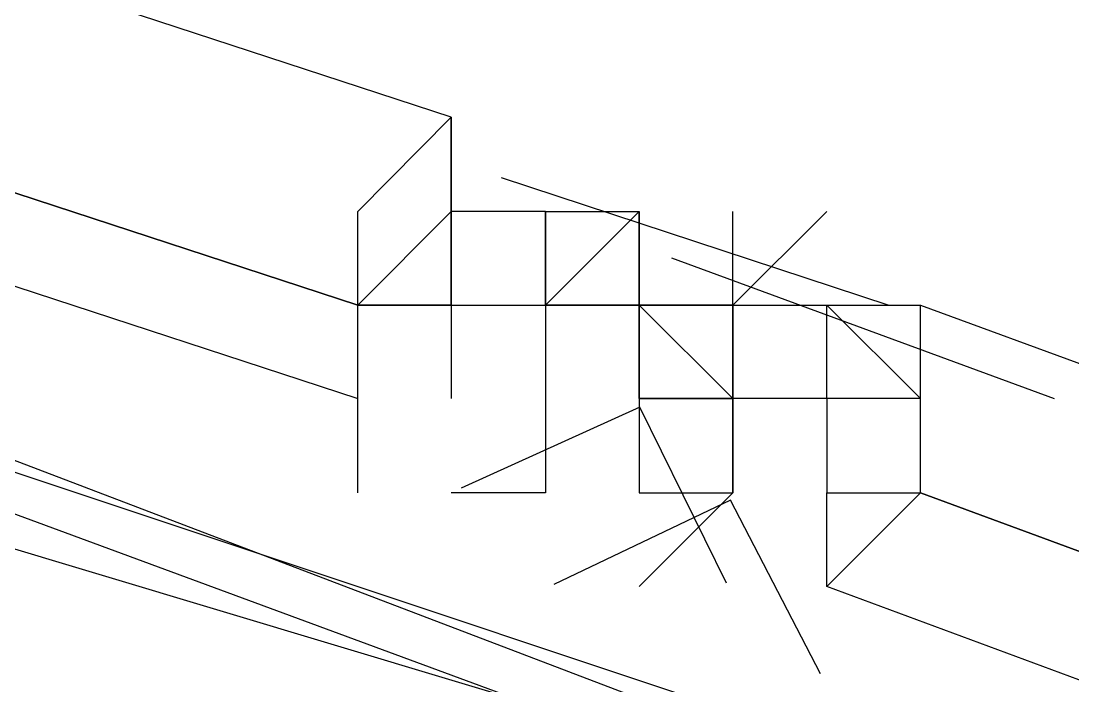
# Model space of a CAD drawing. Header units: feet. Extents: x -84 to 198, y -22 to 181.
# Drawn here: x 123.1122 to 123.2617, y 148.057 to 148.1514 of the extents above; entities that cross this region are included whole.
import ezdxf

# ---------------------------------------------------------------- set-up
doc = ezdxf.new("R2010")
doc.units = ezdxf.units.FT
doc.layers.add('A-LINEA', color=7, linetype='CONTINUOUS')

msp = doc.modelspace()

# ---------------------------------------------------------------- linework, layer by layer
at = {"layer": 'A-LINEA'}
for p, q in [((123.1733, 148.1378), (123.1733, 148.1378)), ((123.1733, 148.1378), (123.1733, 148.1378)), ((123.1733, 148.1378), (123.1733, 148.1244)), ((123.1733, 148.1378), (123.1733, 148.1244)), ((123.1733, 148.1378), (123.1733, 148.1378)), ((123.1733, 148.1378), (123.1733, 148.1378)), ((123.1733, 148.1378), (123.1733, 148.1244)), ((123.1733, 148.1378), (123.1733, 148.1244)), ((123.1804, 148.1292), (123.2355, 148.1111)), ((123.1804, 148.1292), (123.2355, 148.1111)), ((123.1733, 148.1244), (123.1733, 148.1244)), ((123.1733, 148.1244), (123.1733, 148.1111)), ((123.1733, 148.1244), (123.1733, 148.1244)), ((123.1733, 148.1244), (123.1733, 148.1244)), ((123.1733, 148.1244), (123.1733, 148.1244)), ((123.1733, 148.1244), (123.1733, 148.1244)), ((123.1733, 148.1244), (123.1733, 148.1244)), ((123.1733, 148.1244), (123.1733, 148.1244)), ((123.1733, 148.1244), (123.1733, 148.1244)), ((123.1733, 148.1111), (123.1733, 148.1244)), ((123.1733, 148.1244), (123.1733, 148.1244)), ((123.1733, 148.1244), (123.1733, 148.1244)), ((123.1733, 148.1244), (123.1733, 148.1244)), ((123.1733, 148.1244), (123.1733, 148.1244)), ((123.1733, 148.1244), (123.1733, 148.1244)), ((123.1733, 148.1244), (123.1733, 148.1244)), ((123.1733, 148.1244), (123.1733, 148.1244)), ((123.1733, 148.1244), (123.1733, 148.1244)), ((123.1733, 148.1244), (123.1733, 148.1244)), ((123.1867, 148.1244), (123.1733, 148.1244)), ((123.1867, 148.1244), (123.1733, 148.1244)), ((123.1733, 148.1244), (123.1733, 148.1244)), ((123.1733, 148.1244), (123.1733, 148.1244)), ((123.1733, 148.1244), (123.1733, 148.1244)), ((123.1733, 148.1244), (123.1733, 148.1244)), ((123.1733, 148.1244), (123.1733, 148.1244)), ((123.1733, 148.1244), (123.1733, 148.1244)), ((123.1733, 148.1244), (123.1733, 148.1244)), ((123.1733, 148.1244), (123.1733, 148.1244)), ((123.1733, 148.1244), (123.1733, 148.1244)), ((123.1733, 148.1244), (123.1733, 148.1111)), ((123.1733, 148.1244), (123.1733, 148.1244)), ((123.1733, 148.1244), (123.1733, 148.1244)), ((123.1733, 148.1244), (123.1733, 148.1244)), ((123.1733, 148.1244), (123.1733, 148.1244)), ((123.1733, 148.1244), (123.1733, 148.1244)), ((123.1733, 148.1244), (123.1733, 148.1244)), ((123.1733, 148.1244), (123.1733, 148.1244)), ((123.1733, 148.1111), (123.1733, 148.1244)), ((123.1733, 148.1244), (123.1733, 148.1244)), ((123.1733, 148.1244), (123.1733, 148.1244)), ((123.1733, 148.1244), (123.1733, 148.1244)), ((123.1733, 148.1244), (123.1733, 148.1244)), ((123.1733, 148.1244), (123.1733, 148.1244)), ((123.1733, 148.1244), (123.1733, 148.1244)), ((123.1733, 148.1244), (123.1733, 148.1244)), ((123.1733, 148.1244), (123.1733, 148.1244)), ((123.1733, 148.1244), (123.1733, 148.1244)), ((123.1867, 148.1244), (123.1733, 148.1244)), ((123.1867, 148.1244), (123.1733, 148.1244)), ((123.1733, 148.1244), (123.1733, 148.1244)), ((123.1733, 148.1244), (123.1733, 148.1244)), ((123.1733, 148.1244), (123.1733, 148.1244)), ((123.1733, 148.1244), (123.1733, 148.1244)), ((123.1733, 148.1244), (123.1733, 148.1244)), ((123.1733, 148.1244), (123.1733, 148.1244)), ((123.1733, 148.1244), (123.1733, 148.1244)), ((123.1733, 148.1244), (123.1733, 148.1244)), ((123.1867, 148.1111), (123.2, 148.1244)), ((123.1867, 148.1244), (123.1867, 148.1244)), ((123.1867, 148.1244), (123.1867, 148.1244)), ((123.1867, 148.1244), (123.2, 148.1244)), ((123.1867, 148.1244), (123.2, 148.1244)), ((123.1867, 148.1244), (123.1867, 148.1244)), ((123.1867, 148.1244), (123.1867, 148.1244)), ((123.1867, 148.1244), (123.1867, 148.1244)), ((123.1867, 148.1244), (123.1867, 148.1244)), ((123.1867, 148.1244), (123.1867, 148.1244)), ((123.1867, 148.1244), (123.1867, 148.1244)), ((123.1867, 148.1244), (123.1867, 148.1244)), ((123.1867, 148.1244), (123.1867, 148.1244)), ((123.1867, 148.1244), (123.1867, 148.1244)), ((123.1867, 148.1244), (123.1867, 148.1244)), ((123.1867, 148.1244), (123.1867, 148.1244)), ((123.1867, 148.1244), (123.1867, 148.1244)), ((123.1867, 148.1244), (123.1867, 148.1244)), ((123.1867, 148.1244), (123.1867, 148.1244)), ((123.1867, 148.1244), (123.1867, 148.1244)), ((123.1867, 148.1244), (123.1867, 148.1244)), ((123.1867, 148.1244), (123.1867, 148.1244)), ((123.1867, 148.1244), (123.1867, 148.1244)), ((123.1867, 148.1244), (123.1867, 148.1244)), ((123.1867, 148.1244), (123.1867, 148.1244)), ((123.1867, 148.1244), (123.1867, 148.1244)), ((123.1867, 148.1244), (123.1867, 148.1244)), ((123.1867, 148.1111), (123.2, 148.1244)), ((123.1867, 148.1244), (123.1867, 148.1244)), ((123.1867, 148.1244), (123.1867, 148.1244)), ((123.1867, 148.1244), (123.2, 148.1244)), ((123.1867, 148.1244), (123.2, 148.1244)), ((123.1867, 148.1244), (123.1867, 148.1244)), ((123.1867, 148.1244), (123.1867, 148.1244)), ((123.1867, 148.1244), (123.1867, 148.1244)), ((123.1867, 148.1244), (123.1867, 148.1244)), ((123.1867, 148.1244), (123.1867, 148.1244)), ((123.1867, 148.1244), (123.1867, 148.1244)), ((123.1867, 148.1244), (123.1867, 148.1244)), ((123.1867, 148.1244), (123.1867, 148.1244)), ((123.1867, 148.1244), (123.1867, 148.1244)), ((123.1867, 148.1244), (123.1867, 148.1244)), ((123.1867, 148.1244), (123.1867, 148.1244)), ((123.1867, 148.1244), (123.1867, 148.1244)), ((123.1867, 148.1244), (123.1867, 148.1244)), ((123.1867, 148.1244), (123.1867, 148.1244)), ((123.1867, 148.1244), (123.1867, 148.1244)), ((123.1867, 148.1244), (123.1867, 148.1244)), ((123.1867, 148.1244), (123.1867, 148.1244)), ((123.1867, 148.1244), (123.1867, 148.1244)), ((123.1867, 148.1244), (123.1867, 148.1244)), ((123.1867, 148.1244), (123.1867, 148.1244)), ((123.1867, 148.1244), (123.1867, 148.1244)), ((123.1867, 148.1244), (123.1867, 148.1244)), ((123.2, 148.1244), (123.2, 148.1244)), ((123.2, 148.1244), (123.2, 148.1244)), ((123.2, 148.1244), (123.2, 148.1244)), ((123.2, 148.1244), (123.2, 148.1244)), ((123.2, 148.1111), (123.2, 148.1244)), ((123.2, 148.1244), (123.2, 148.1244)), ((123.2, 148.1244), (123.2, 148.1244)), ((123.2, 148.1244), (123.2, 148.1244)), ((123.2, 148.1244), (123.2, 148.1244)), ((123.2, 148.1244), (123.2, 148.1244)), ((123.2, 148.1244), (123.2, 148.1244)), ((123.2, 148.1244), (123.2, 148.1244)), ((123.2, 148.1244), (123.2, 148.1244)), ((123.2, 148.1244), (123.2, 148.1244)), ((123.2, 148.1244), (123.2, 148.1244)), ((123.2, 148.1244), (123.2, 148.1244)), ((123.2, 148.1244), (123.2, 148.1244)), ((123.2, 148.1244), (123.2, 148.1244)), ((123.2, 148.1244), (123.2, 148.1244)), ((123.2, 148.1244), (123.2, 148.1111)), ((123.2, 148.1244), (123.2, 148.1244)), ((123.2, 148.1244), (123.2, 148.1244)), ((123.2, 148.1244), (123.2, 148.1244)), ((123.2, 148.1244), (123.2, 148.1244)), ((123.2, 148.1244), (123.2, 148.1244)), ((123.2, 148.1244), (123.2, 148.1244)), ((123.2, 148.1244), (123.2, 148.1244)), ((123.2, 148.1244), (123.2, 148.1244)), ((123.2, 148.1244), (123.2, 148.1244)), ((123.2, 148.1244), (123.2, 148.1244)), ((123.2, 148.1111), (123.2, 148.1244)), ((123.2, 148.1244), (123.2, 148.1244)), ((123.2, 148.1244), (123.2, 148.1244)), ((123.2, 148.1244), (123.2, 148.1244)), ((123.2, 148.1244), (123.2, 148.1244)), ((123.2, 148.1244), (123.2, 148.1244)), ((123.2, 148.1244), (123.2, 148.1244)), ((123.2, 148.1244), (123.2, 148.1244)), ((123.2, 148.1244), (123.2, 148.1244)), ((123.2, 148.1244), (123.2, 148.1244)), ((123.2, 148.1244), (123.2, 148.1244)), ((123.2, 148.1244), (123.2, 148.1244)), ((123.2, 148.1244), (123.2, 148.1244)), ((123.2, 148.1244), (123.2, 148.1244)), ((123.2, 148.1244), (123.2, 148.1244)), ((123.2, 148.1244), (123.2, 148.1111)), ((123.2, 148.1244), (123.2, 148.1244)), ((123.2, 148.1244), (123.2, 148.1244)), ((123.2, 148.1244), (123.2, 148.1244)), ((123.2, 148.1244), (123.2, 148.1244)), ((123.2, 148.1244), (123.2, 148.1244)), ((123.2, 148.1244), (123.2, 148.1244)), ((123.2133, 148.1111), (123.2133, 148.1244)), ((123.2133, 148.1244), (123.2133, 148.1244)), ((123.2133, 148.1244), (123.2133, 148.1244)), ((123.2133, 148.1244), (123.2133, 148.1244)), ((123.2267, 148.1244), (123.2133, 148.1111)), ((123.2133, 148.1111), (123.2133, 148.1244)), ((123.2133, 148.1244), (123.2133, 148.1244)), ((123.2133, 148.1244), (123.2133, 148.1244)), ((123.2133, 148.1244), (123.2133, 148.1244)), ((123.2267, 148.1244), (123.2133, 148.1111)), ((123.2046, 148.1178), (123.259, 148.0978)), ((123.2046, 148.1178), (123.259, 148.0978)), ((123.16, 148.1111), (123.16, 148.1111)), ((123.16, 148.1111), (123.1733, 148.1111)), ((123.16, 148.1111), (123.16, 148.1111)), ((123.16, 148.1111), (123.16, 148.1111)), ((123.16, 148.1111), (123.16, 148.1111)), ((123.16, 148.1111), (123.16, 148.1111)), ((123.16, 148.1111), (123.16, 148.1111)), ((123.16, 148.1111), (123.16, 148.1111)), ((123.1733, 148.1111), (123.16, 148.1111)), ((123.1733, 148.1111), (123.16, 148.1111)), ((123.16, 148.1111), (123.16, 148.1111)), ((123.16, 148.1111), (123.16, 148.1111)), ((123.16, 148.1111), (123.1733, 148.1111)), ((123.16, 148.1111), (123.16, 148.1111)), ((123.16, 148.1111), (123.16, 148.1111)), ((123.16, 148.1111), (123.16, 148.1111)), ((123.16, 148.1111), (123.16, 148.1111)), ((123.16, 148.1111), (123.16, 148.1111)), ((123.16, 148.1111), (123.16, 148.1111)), ((123.1733, 148.1111), (123.16, 148.1111)), ((123.1733, 148.1111), (123.16, 148.1111)), ((123.16, 148.1111), (123.16, 148.1111)), ((123.1733, 148.1111), (123.1733, 148.1111)), ((123.1733, 148.1111), (123.1733, 148.1111)), ((123.1733, 148.1111), (123.1733, 148.1111)), ((123.1733, 148.1111), (123.1733, 148.1111)), ((123.1733, 148.1111), (123.1733, 148.1111)), ((123.1733, 148.1111), (123.1733, 148.1111)), ((123.1733, 148.1111), (123.1733, 148.1111)), ((123.1733, 148.1111), (123.1733, 148.1111)), ((123.1733, 148.1111), (123.1733, 148.1111)), ((123.1733, 148.1111), (123.1733, 148.1111)), ((123.1733, 148.1111), (123.1733, 148.1111)), ((123.1733, 148.1111), (123.1867, 148.1111)), ((123.1733, 148.1111), (123.1733, 148.1111)), ((123.1733, 148.1111), (123.1733, 148.1111)), ((123.1733, 148.1111), (123.1867, 148.1111)), ((123.1733, 148.1111), (123.1733, 148.1111)), ((123.1733, 148.1111), (123.1733, 148.1111)), ((123.1733, 148.1111), (123.1733, 148.0978)), ((123.1733, 148.1111), (123.1733, 148.1111)), ((123.1733, 148.1111), (123.1733, 148.1111)), ((123.1733, 148.1111), (123.1733, 148.1111)), ((123.1733, 148.1111), (123.1733, 148.1111)), ((123.1733, 148.1111), (123.1733, 148.0978)), ((123.1733, 148.1111), (123.1733, 148.1111)), ((123.1733, 148.1111), (123.1733, 148.1111)), ((123.1733, 148.1111), (123.1733, 148.1111)), ((123.1733, 148.1111), (123.1733, 148.1111)), ((123.1733, 148.1111), (123.1733, 148.1111)), ((123.1733, 148.1111), (123.1733, 148.1111)), ((123.1733, 148.1111), (123.1733, 148.1111)), ((123.1733, 148.1111), (123.1733, 148.1111)), ((123.1733, 148.1111), (123.1733, 148.1111)), ((123.1733, 148.1111), (123.1733, 148.1111)), ((123.1733, 148.1111), (123.1733, 148.1111)), ((123.1733, 148.1111), (123.1733, 148.1111)), ((123.1733, 148.1111), (123.1733, 148.1111)), ((123.1733, 148.1111), (123.1733, 148.1111)), ((123.1733, 148.1111), (123.1733, 148.1111)), ((123.1733, 148.1111), (123.1867, 148.1111)), ((123.1733, 148.1111), (123.1733, 148.1111)), ((123.1733, 148.1111), (123.1733, 148.1111)), ((123.1733, 148.1111), (123.1867, 148.1111)), ((123.1733, 148.1111), (123.1733, 148.1111)), ((123.1733, 148.1111), (123.1733, 148.1111)), ((123.1733, 148.1111), (123.1733, 148.0978)), ((123.1733, 148.1111), (123.1733, 148.1111)), ((123.1733, 148.1111), (123.1733, 148.1111)), ((123.1733, 148.1111), (123.1733, 148.1111)), ((123.1733, 148.1111), (123.1733, 148.1111)), ((123.1733, 148.1111), (123.1733, 148.0978)), ((123.1733, 148.1111), (123.1733, 148.1111)), ((123.1733, 148.1111), (123.1733, 148.1111)), ((123.1733, 148.1111), (123.1733, 148.1111)), ((123.1733, 148.1111), (123.1733, 148.1111)), ((123.1867, 148.1111), (123.1867, 148.1111)), ((123.1867, 148.1111), (123.1867, 148.1111)), ((123.2, 148.1111), (123.1867, 148.1111)), ((123.2, 148.1111), (123.1867, 148.1111)), ((123.1867, 148.1111), (123.1867, 148.1111)), ((123.1867, 148.1111), (123.1867, 148.1111)), ((123.1867, 148.1111), (123.1867, 148.1111)), ((123.1867, 148.1111), (123.1867, 148.1111)), ((123.1867, 148.1111), (123.1867, 148.1111)), ((123.2, 148.1111), (123.1867, 148.1111)), ((123.1867, 148.1111), (123.1867, 148.1111)), ((123.1867, 148.1111), (123.1867, 148.1111)), ((123.1867, 148.1111), (123.1867, 148.1111)), ((123.1867, 148.1111), (123.1867, 148.1111)), ((123.2, 148.1111), (123.1867, 148.1111)), ((123.1867, 148.1111), (123.1867, 148.1111)), ((123.1867, 148.1111), (123.1867, 148.1111)), ((123.1867, 148.1111), (123.1867, 148.1111)), ((123.1867, 148.1111), (123.1867, 148.1111)), ((123.1867, 148.1111), (123.1867, 148.1111)), ((123.1867, 148.1111), (123.1867, 148.1111)), ((123.1867, 148.1111), (123.1867, 148.1111)), ((123.1867, 148.1111), (123.1867, 148.1111)), ((123.1867, 148.1111), (123.1867, 148.1111)), ((123.1867, 148.1111), (123.1867, 148.1111)), ((123.1867, 148.1111), (123.1867, 148.1111)), ((123.1867, 148.1111), (123.1867, 148.1111)), ((123.1867, 148.1111), (123.1867, 148.1111)), ((123.1867, 148.1111), (123.1867, 148.1111)), ((123.1867, 148.1111), (123.2, 148.1111)), ((123.1867, 148.1111), (123.1867, 148.1111)), ((123.1867, 148.1111), (123.1867, 148.1111)), ((123.1867, 148.1111), (123.1867, 148.0978)), ((123.1867, 148.1111), (123.1867, 148.1111)), ((123.1867, 148.1111), (123.1867, 148.1111)), ((123.1867, 148.1111), (123.1867, 148.1111)), ((123.1867, 148.1111), (123.1867, 148.1111)), ((123.1867, 148.1111), (123.1867, 148.1111)), ((123.1867, 148.1111), (123.1867, 148.1111)), ((123.1867, 148.1111), (123.1867, 148.1111)), ((123.1867, 148.1111), (123.1867, 148.1111)), ((123.1867, 148.1111), (123.1867, 148.1111)), ((123.1867, 148.1111), (123.1867, 148.1111)), ((123.1867, 148.1111), (123.1867, 148.1111)), ((123.1867, 148.1111), (123.1867, 148.1111)), ((123.1867, 148.1111), (123.1867, 148.1111)), ((123.1867, 148.1111), (123.1867, 148.1111)), ((123.1867, 148.1111), (123.1867, 148.1111)), ((123.2, 148.1111), (123.1867, 148.1111)), ((123.2, 148.1111), (123.1867, 148.1111)), ((123.1867, 148.1111), (123.1867, 148.1111)), ((123.1867, 148.1111), (123.1867, 148.1111)), ((123.1867, 148.1111), (123.1867, 148.1111)), ((123.1867, 148.1111), (123.1867, 148.1111)), ((123.1867, 148.1111), (123.1867, 148.1111)), ((123.2, 148.1111), (123.1867, 148.1111)), ((123.1867, 148.1111), (123.1867, 148.1111)), ((123.1867, 148.1111), (123.1867, 148.1111)), ((123.1867, 148.1111), (123.1867, 148.1111)), ((123.1867, 148.1111), (123.1867, 148.1111)), ((123.2, 148.1111), (123.1867, 148.1111)), ((123.1867, 148.1111), (123.1867, 148.1111)), ((123.1867, 148.1111), (123.1867, 148.1111)), ((123.1867, 148.1111), (123.1867, 148.1111)), ((123.1867, 148.1111), (123.1867, 148.1111)), ((123.1867, 148.1111), (123.1867, 148.1111)), ((123.1867, 148.1111), (123.1867, 148.1111)), ((123.1867, 148.1111), (123.1867, 148.1111)), ((123.1867, 148.1111), (123.1867, 148.1111)), ((123.1867, 148.1111), (123.1867, 148.1111)), ((123.1867, 148.1111), (123.1867, 148.1111)), ((123.1867, 148.1111), (123.1867, 148.1111)), ((123.1867, 148.1111), (123.1867, 148.1111)), ((123.1867, 148.1111), (123.1867, 148.1111)), ((123.1867, 148.1111), (123.1867, 148.1111)), ((123.1867, 148.1111), (123.2, 148.1111)), ((123.1867, 148.1111), (123.1867, 148.1111)), ((123.1867, 148.1111), (123.1867, 148.1111)), ((123.1867, 148.1111), (123.1867, 148.0978)), ((123.1867, 148.1111), (123.1867, 148.1111)), ((123.1867, 148.1111), (123.1867, 148.1111)), ((123.1867, 148.1111), (123.1867, 148.1111)), ((123.1867, 148.1111), (123.1867, 148.1111)), ((123.1867, 148.1111), (123.1867, 148.1111)), ((123.1867, 148.1111), (123.1867, 148.1111)), ((123.1867, 148.1111), (123.1867, 148.1111)), ((123.1867, 148.1111), (123.1867, 148.1111)), ((123.1867, 148.1111), (123.1867, 148.1111)), ((123.1867, 148.1111), (123.1867, 148.1111)), ((123.1867, 148.1111), (123.1867, 148.1111)), ((123.1867, 148.1111), (123.1867, 148.1111)), ((123.1867, 148.1111), (123.1867, 148.1111)), ((123.2, 148.1111), (123.2, 148.1111)), ((123.2, 148.0978), (123.2, 148.1111)), ((123.2, 148.1111), (123.2, 148.1111)), ((123.2, 148.1111), (123.2, 148.1111)), ((123.2, 148.1111), (123.2, 148.1111)), ((123.2, 148.1111), (123.2, 148.1111)), ((123.2, 148.1111), (123.2, 148.1111)), ((123.2, 148.1111), (123.2, 148.1111)), ((123.2, 148.1111), (123.2, 148.0978)), ((123.2, 148.1111), (123.2, 148.1111)), ((123.2, 148.1111), (123.2, 148.1111)), ((123.2133, 148.0978), (123.2, 148.1111)), ((123.2, 148.1111), (123.2, 148.1111)), ((123.2, 148.1111), (123.2, 148.1111)), ((123.2, 148.1111), (123.2, 148.1111)), ((123.2, 148.1111), (123.2, 148.1111)), ((123.2, 148.1111), (123.2, 148.1111)), ((123.2, 148.1111), (123.2, 148.0978)), ((123.2, 148.1111), (123.2, 148.1111)), ((123.2, 148.1111), (123.2, 148.1111)), ((123.2, 148.1111), (123.2, 148.1111)), ((123.2, 148.1111), (123.2, 148.1111)), ((123.2, 148.1111), (123.2, 148.1111)), ((123.2, 148.1111), (123.2, 148.1111)), ((123.2, 148.1111), (123.2, 148.1111)), ((123.2, 148.1111), (123.2, 148.1111)), ((123.2, 148.1111), (123.2133, 148.1111)), ((123.2, 148.1111), (123.2, 148.1111)), ((123.2, 148.1111), (123.2, 148.1111)), ((123.2, 148.1111), (123.2, 148.1111)), ((123.2, 148.1111), (123.2, 148.1111)), ((123.2, 148.1111), (123.2, 148.1111)), ((123.2, 148.1111), (123.2, 148.1111)), ((123.2, 148.1111), (123.2, 148.1111)), ((123.2, 148.1111), (123.2, 148.1111)), ((123.2, 148.1111), (123.2, 148.1111)), ((123.2, 148.1111), (123.2, 148.1111)), ((123.2, 148.1111), (123.2, 148.1111)), ((123.2, 148.1111), (123.2, 148.1111)), ((123.2, 148.1111), (123.2, 148.1111)), ((123.2, 148.1111), (123.2, 148.1111)), ((123.2, 148.1111), (123.2, 148.1111)), ((123.2, 148.1111), (123.2, 148.1111)), ((123.2, 148.1111), (123.2, 148.1111)), ((123.2, 148.1111), (123.2, 148.1111)), ((123.2, 148.1111), (123.2, 148.1111)), ((123.2, 148.1111), (123.2, 148.0978)), ((123.2, 148.1111), (123.2, 148.1111)), ((123.2133, 148.1111), (123.2, 148.1111)), ((123.2, 148.0978), (123.2, 148.1111)), ((123.2, 148.1111), (123.2, 148.1111)), ((123.2, 148.0978), (123.2, 148.1111)), ((123.2, 148.1111), (123.2, 148.1111)), ((123.2, 148.1111), (123.2, 148.1111)), ((123.2, 148.1111), (123.2, 148.1111)), ((123.2, 148.1111), (123.2, 148.1111)), ((123.2, 148.1111), (123.2, 148.1111)), ((123.2, 148.1111), (123.2, 148.1111)), ((123.2, 148.1111), (123.2, 148.0978)), ((123.2, 148.1111), (123.2, 148.1111)), ((123.2, 148.1111), (123.2, 148.1111)), ((123.2133, 148.0978), (123.2, 148.1111)), ((123.2, 148.1111), (123.2, 148.1111)), ((123.2, 148.1111), (123.2, 148.1111)), ((123.2, 148.1111), (123.2, 148.1111)), ((123.2, 148.1111), (123.2, 148.1111)), ((123.2, 148.1111), (123.2, 148.1111)), ((123.2, 148.1111), (123.2, 148.0978)), ((123.2, 148.1111), (123.2, 148.1111)), ((123.2, 148.1111), (123.2, 148.1111)), ((123.2, 148.1111), (123.2, 148.1111)), ((123.2, 148.1111), (123.2, 148.1111)), ((123.2, 148.1111), (123.2, 148.1111)), ((123.2, 148.1111), (123.2, 148.1111)), ((123.2, 148.1111), (123.2, 148.1111)), ((123.2, 148.1111), (123.2, 148.1111)), ((123.2, 148.1111), (123.2133, 148.1111)), ((123.2, 148.1111), (123.2, 148.1111)), ((123.2, 148.1111), (123.2, 148.1111)), ((123.2, 148.1111), (123.2, 148.1111)), ((123.2, 148.1111), (123.2, 148.1111)), ((123.2, 148.1111), (123.2, 148.1111)), ((123.2, 148.1111), (123.2, 148.1111)), ((123.2, 148.1111), (123.2, 148.1111)), ((123.2, 148.1111), (123.2, 148.1111)), ((123.2, 148.1111), (123.2, 148.1111)), ((123.2, 148.1111), (123.2, 148.1111)), ((123.2, 148.1111), (123.2, 148.1111)), ((123.2, 148.1111), (123.2, 148.1111)), ((123.2, 148.1111), (123.2, 148.1111)), ((123.2, 148.1111), (123.2, 148.1111)), ((123.2, 148.1111), (123.2, 148.1111)), ((123.2, 148.1111), (123.2, 148.1111)), ((123.2, 148.1111), (123.2, 148.1111)), ((123.2, 148.1111), (123.2, 148.1111)), ((123.2, 148.1111), (123.2, 148.1111)), ((123.2, 148.1111), (123.2, 148.0978)), ((123.2, 148.1111), (123.2, 148.1111)), ((123.2133, 148.1111), (123.2, 148.1111)), ((123.2, 148.0978), (123.2, 148.1111)), ((123.2133, 148.1111), (123.2133, 148.1111)), ((123.2133, 148.1111), (123.2267, 148.1111)), ((123.2133, 148.0978), (123.2133, 148.1111)), ((123.2133, 148.1111), (123.2133, 148.1111)), ((123.2133, 148.1111), (123.2133, 148.1111)), ((123.2133, 148.1111), (123.2133, 148.1111)), ((123.2133, 148.1111), (123.2133, 148.1111)), ((123.2133, 148.1111), (123.2133, 148.1111)), ((123.2133, 148.1111), (123.2133, 148.1111)), ((123.2133, 148.1111), (123.2133, 148.1111)), ((123.2133, 148.1111), (123.2133, 148.1111)), ((123.2133, 148.1111), (123.2133, 148.1111)), ((123.2133, 148.1111), (123.2133, 148.1111)), ((123.2133, 148.1111), (123.2133, 148.1111)), ((123.2133, 148.1111), (123.2133, 148.1111)), ((123.2133, 148.1111), (123.2133, 148.1111)), ((123.2133, 148.1111), (123.2133, 148.1111)), ((123.2133, 148.1111), (123.2133, 148.1111)), ((123.2133, 148.1111), (123.2133, 148.1111)), ((123.2133, 148.1111), (123.2133, 148.1111)), ((123.2133, 148.1111), (123.2133, 148.0978)), ((123.2133, 148.1111), (123.2133, 148.1111)), ((123.2133, 148.1111), (123.2133, 148.1111)), ((123.2133, 148.1111), (123.2133, 148.1111)), ((123.2133, 148.1111), (123.2133, 148.1111)), ((123.2133, 148.1111), (123.2133, 148.1111)), ((123.2133, 148.0978), (123.2133, 148.1111)), ((123.2133, 148.1111), (123.2133, 148.1111)), ((123.2133, 148.1111), (123.2133, 148.1111)), ((123.2133, 148.1111), (123.2133, 148.1111)), ((123.2133, 148.1111), (123.2133, 148.1111)), ((123.2133, 148.1111), (123.2133, 148.1111)), ((123.2133, 148.1111), (123.2133, 148.1111)), ((123.2133, 148.1111), (123.2133, 148.1111)), ((123.2133, 148.1111), (123.2133, 148.1111)), ((123.2133, 148.1111), (123.2133, 148.1111)), ((123.2133, 148.1111), (123.2133, 148.1111)), ((123.2133, 148.1111), (123.2133, 148.1111)), ((123.2133, 148.1111), (123.2133, 148.1111)), ((123.2133, 148.1111), (123.2133, 148.1111)), ((123.2133, 148.1111), (123.2133, 148.1111)), ((123.2133, 148.1111), (123.2133, 148.1111)), ((123.2133, 148.1111), (123.2133, 148.1111)), ((123.2133, 148.1111), (123.2133, 148.1111)), ((123.2133, 148.1111), (123.2133, 148.1111)), ((123.2133, 148.1111), (123.2133, 148.1111)), ((123.2133, 148.1111), (123.2133, 148.1111)), ((123.2133, 148.1111), (123.2133, 148.1111)), ((123.2133, 148.1111), (123.2133, 148.1111)), ((123.2133, 148.1111), (123.2133, 148.1111)), ((123.2133, 148.1111), (123.2133, 148.1111)), ((123.2133, 148.1111), (123.2133, 148.1111)), ((123.2133, 148.1111), (123.2133, 148.1111)), ((123.2133, 148.1111), (123.2133, 148.1111)), ((123.2133, 148.1111), (123.2133, 148.1111)), ((123.2133, 148.1111), (123.2133, 148.1111)), ((123.2133, 148.1111), (123.2133, 148.1111)), ((123.2133, 148.1111), (123.2133, 148.1111)), ((123.2133, 148.1111), (123.2133, 148.1111)), ((123.2133, 148.1111), (123.2133, 148.1111)), ((123.2133, 148.1111), (123.2133, 148.1111)), ((123.2133, 148.1111), (123.2267, 148.1111)), ((123.2133, 148.0978), (123.2133, 148.1111)), ((123.2133, 148.1111), (123.2133, 148.1111)), ((123.2133, 148.1111), (123.2133, 148.1111)), ((123.2133, 148.1111), (123.2133, 148.1111)), ((123.2133, 148.1111), (123.2133, 148.1111)), ((123.2133, 148.1111), (123.2133, 148.1111)), ((123.2133, 148.1111), (123.2133, 148.1111)), ((123.2133, 148.1111), (123.2133, 148.1111)), ((123.2133, 148.1111), (123.2133, 148.1111)), ((123.2133, 148.1111), (123.2133, 148.1111)), ((123.2133, 148.1111), (123.2133, 148.1111)), ((123.2133, 148.1111), (123.2133, 148.1111)), ((123.2133, 148.1111), (123.2133, 148.1111)), ((123.2133, 148.1111), (123.2133, 148.1111)), ((123.2133, 148.1111), (123.2133, 148.1111)), ((123.2133, 148.1111), (123.2133, 148.1111)), ((123.2133, 148.1111), (123.2133, 148.1111)), ((123.2133, 148.1111), (123.2133, 148.1111)), ((123.2133, 148.1111), (123.2133, 148.0978)), ((123.2133, 148.1111), (123.2133, 148.1111)), ((123.2133, 148.1111), (123.2133, 148.1111)), ((123.2133, 148.1111), (123.2133, 148.1111)), ((123.2133, 148.1111), (123.2133, 148.1111)), ((123.2133, 148.1111), (123.2133, 148.1111)), ((123.2133, 148.0978), (123.2133, 148.1111)), ((123.2133, 148.1111), (123.2133, 148.1111)), ((123.2133, 148.1111), (123.2133, 148.1111)), ((123.2133, 148.1111), (123.2133, 148.1111)), ((123.2133, 148.1111), (123.2133, 148.1111)), ((123.2133, 148.1111), (123.2133, 148.1111)), ((123.2133, 148.1111), (123.2133, 148.1111)), ((123.2133, 148.1111), (123.2133, 148.1111)), ((123.2133, 148.1111), (123.2133, 148.1111)), ((123.2133, 148.1111), (123.2133, 148.1111)), ((123.2133, 148.1111), (123.2133, 148.1111)), ((123.2133, 148.1111), (123.2133, 148.1111)), ((123.2133, 148.1111), (123.2133, 148.1111)), ((123.2133, 148.1111), (123.2133, 148.1111)), ((123.2133, 148.1111), (123.2133, 148.1111)), ((123.2133, 148.1111), (123.2133, 148.1111)), ((123.2133, 148.1111), (123.2133, 148.1111)), ((123.2133, 148.1111), (123.2133, 148.1111)), ((123.2133, 148.1111), (123.2133, 148.1111)), ((123.2133, 148.1111), (123.2133, 148.1111)), ((123.2133, 148.1111), (123.2133, 148.1111)), ((123.2133, 148.1111), (123.2133, 148.1111)), ((123.2133, 148.1111), (123.2133, 148.1111)), ((123.2133, 148.1111), (123.2133, 148.1111)), ((123.2133, 148.1111), (123.2133, 148.1111)), ((123.2133, 148.1111), (123.2133, 148.1111)), ((123.2133, 148.1111), (123.2133, 148.1111)), ((123.2133, 148.1111), (123.2133, 148.1111)), ((123.2133, 148.1111), (123.2133, 148.1111)), ((123.2133, 148.1111), (123.2133, 148.1111)), ((123.2133, 148.1111), (123.2133, 148.1111)), ((123.2133, 148.1111), (123.2133, 148.1111)), ((123.2133, 148.1111), (123.2133, 148.1111)), ((123.2133, 148.1111), (123.2133, 148.1111)), ((123.2267, 148.0978), (123.2267, 148.1111)), ((123.2267, 148.1111), (123.2267, 148.1111)), ((123.2267, 148.1111), (123.2267, 148.1111)), ((123.2267, 148.1111), (123.2267, 148.1111)), ((123.2267, 148.1111), (123.2267, 148.1111)), ((123.2267, 148.0978), (123.2267, 148.1111)), ((123.2267, 148.1111), (123.2267, 148.1111)), ((123.2267, 148.1111), (123.2267, 148.1111)), ((123.2267, 148.1111), (123.2267, 148.1111)), ((123.2267, 148.1111), (123.2267, 148.1111)), ((123.2267, 148.1111), (123.2267, 148.1111)), ((123.24, 148.0978), (123.2267, 148.1111)), ((123.2267, 148.1111), (123.2267, 148.1111)), ((123.2267, 148.1111), (123.2267, 148.1111)), ((123.2267, 148.1111), (123.2267, 148.1111)), ((123.2267, 148.1111), (123.2267, 148.1111)), ((123.2267, 148.1111), (123.2267, 148.1111)), ((123.2267, 148.1111), (123.2267, 148.1111)), ((123.2267, 148.1111), (123.2267, 148.1111)), ((123.2267, 148.1111), (123.2267, 148.1111)), ((123.2267, 148.1111), (123.2267, 148.1111)), ((123.2267, 148.1111), (123.2267, 148.1111)), ((123.2267, 148.1111), (123.2267, 148.1111)), ((123.2267, 148.1111), (123.2267, 148.1111)), ((123.2267, 148.1111), (123.2267, 148.1111)), ((123.2267, 148.1111), (123.2267, 148.1111)), ((123.2267, 148.1111), (123.2267, 148.1111)), ((123.2267, 148.1111), (123.24, 148.1111)), ((123.2267, 148.1111), (123.24, 148.1111)), ((123.2267, 148.1111), (123.2267, 148.1111)), ((123.2267, 148.0978), (123.2267, 148.1111)), ((123.2267, 148.1111), (123.2267, 148.1111)), ((123.2267, 148.1111), (123.2267, 148.1111)), ((123.2267, 148.1111), (123.2267, 148.1111)), ((123.2267, 148.1111), (123.2267, 148.1111)), ((123.2267, 148.0978), (123.2267, 148.1111)), ((123.2267, 148.1111), (123.2267, 148.1111)), ((123.2267, 148.1111), (123.2267, 148.1111)), ((123.2267, 148.1111), (123.2267, 148.1111)), ((123.2267, 148.1111), (123.2267, 148.1111)), ((123.2267, 148.1111), (123.2267, 148.1111)), ((123.24, 148.0978), (123.2267, 148.1111)), ((123.2267, 148.1111), (123.2267, 148.1111)), ((123.2267, 148.1111), (123.2267, 148.1111)), ((123.2267, 148.1111), (123.2267, 148.1111)), ((123.2267, 148.1111), (123.2267, 148.1111)), ((123.2267, 148.1111), (123.2267, 148.1111)), ((123.2267, 148.1111), (123.2267, 148.1111)), ((123.2267, 148.1111), (123.2267, 148.1111)), ((123.2267, 148.1111), (123.2267, 148.1111)), ((123.2267, 148.1111), (123.2267, 148.1111)), ((123.2267, 148.1111), (123.2267, 148.1111)), ((123.2267, 148.1111), (123.2267, 148.1111)), ((123.2267, 148.1111), (123.2267, 148.1111)), ((123.2267, 148.1111), (123.2267, 148.1111)), ((123.2267, 148.1111), (123.2267, 148.1111)), ((123.2267, 148.1111), (123.2267, 148.1111)), ((123.2267, 148.1111), (123.24, 148.1111)), ((123.2267, 148.1111), (123.24, 148.1111)), ((123.2267, 148.1111), (123.2267, 148.1111)), ((123.24, 148.1111), (123.24, 148.1111)), ((123.24, 148.1111), (123.24, 148.1111)), ((123.24, 148.1111), (123.24, 148.1111)), ((123.24, 148.1111), (123.24, 148.1111)), ((123.24, 148.1111), (123.24, 148.1111)), ((123.24, 148.1111), (123.24, 148.1111)), ((123.24, 148.1111), (123.24, 148.1111)), ((123.24, 148.1111), (123.24, 148.1111)), ((123.24, 148.1111), (123.24, 148.1111)), ((123.24, 148.1111), (123.24, 148.1111)), ((123.24, 148.1111), (123.24, 148.1111)), ((123.24, 148.1111), (123.24, 148.1111)), ((123.24, 148.1111), (123.24, 148.1111)), ((123.24, 148.1111), (123.24, 148.1111)), ((123.24, 148.1111), (123.24, 148.1111)), ((123.24, 148.1111), (123.24, 148.1111)), ((123.16, 148.0978), (123.16, 148.0978)), ((123.16, 148.0978), (123.16, 148.0978)), ((123.16, 148.0978), (123.16, 148.0978)), ((123.16, 148.0978), (123.16, 148.0978)), ((123.16, 148.0978), (123.16, 148.0978)), ((123.16, 148.0978), (123.16, 148.0978)), ((123.16, 148.0978), (123.16, 148.0978)), ((123.16, 148.0978), (123.16, 148.0978)), ((123.16, 148.0978), (123.16, 148.0978)), ((123.16, 148.0978), (123.16, 148.0978)), ((123.16, 148.0978), (123.16, 148.0978)), ((123.16, 148.0978), (123.16, 148.0978)), ((123.16, 148.0978), (123.16, 148.0978)), ((123.16, 148.0978), (123.16, 148.0978)), ((123.16, 148.0978), (123.16, 148.0978)), ((123.16, 148.0978), (123.16, 148.0978)), ((123.16, 148.0978), (123.16, 148.0978)), ((123.16, 148.0978), (123.16, 148.0978)), ((123.16, 148.0978), (123.16, 148.0978)), ((123.16, 148.0978), (123.16, 148.0978)), ((123.16, 148.0978), (123.16, 148.0978)), ((123.16, 148.0978), (123.16, 148.0978)), ((123.16, 148.0978), (123.16, 148.0978)), ((123.16, 148.0978), (123.16, 148.0978)), ((123.16, 148.0978), (123.16, 148.0978)), ((123.16, 148.0978), (123.16, 148.0978)), ((123.1733, 148.0978), (123.1733, 148.0978)), ((123.1733, 148.0978), (123.1733, 148.0978)), ((123.1733, 148.0978), (123.1733, 148.0978)), ((123.1733, 148.0978), (123.1733, 148.0978)), ((123.1733, 148.0978), (123.1733, 148.0978)), ((123.1733, 148.0978), (123.1733, 148.0978)), ((123.1733, 148.0978), (123.1733, 148.0978)), ((123.1733, 148.0978), (123.1733, 148.0978)), ((123.1733, 148.0978), (123.1733, 148.0978)), ((123.1733, 148.0978), (123.1733, 148.0978)), ((123.1733, 148.0978), (123.1733, 148.0978)), ((123.1733, 148.0978), (123.1733, 148.0978)), ((123.1733, 148.0978), (123.1733, 148.0978)), ((123.1733, 148.0978), (123.1733, 148.0978)), ((123.1733, 148.0978), (123.1733, 148.0978)), ((123.1733, 148.0978), (123.1733, 148.0978)), ((123.1867, 148.0978), (123.1867, 148.0978)), ((123.1867, 148.0978), (123.1867, 148.0978)), ((123.1867, 148.0978), (123.1867, 148.0978)), ((123.1867, 148.0978), (123.1867, 148.0978)), ((123.1867, 148.0978), (123.1867, 148.0978)), ((123.1867, 148.0978), (123.1867, 148.0978)), ((123.1867, 148.0978), (123.1867, 148.0978)), ((123.1867, 148.0978), (123.1867, 148.0978)), ((123.1867, 148.0978), (123.1867, 148.0978)), ((123.1867, 148.0978), (123.1867, 148.0978)), ((123.1867, 148.0978), (123.1867, 148.0978)), ((123.1867, 148.0978), (123.1867, 148.0978)), ((123.1867, 148.0978), (123.1867, 148.0978)), ((123.1867, 148.0978), (123.1867, 148.0978)), ((123.1867, 148.0978), (123.1867, 148.0978)), ((123.1867, 148.0978), (123.1867, 148.0978)), ((123.1867, 148.0978), (123.1867, 148.0978)), ((123.1867, 148.0978), (123.1867, 148.0978)), ((123.1867, 148.0978), (123.1867, 148.0978)), ((123.1867, 148.0978), (123.1867, 148.0978)), ((123.1867, 148.0978), (123.1867, 148.0978)), ((123.1867, 148.0978), (123.1867, 148.0978)), ((123.1867, 148.0978), (123.1867, 148.0978)), ((123.1867, 148.0978), (123.1867, 148.0978)), ((123.1867, 148.0978), (123.1867, 148.0978)), ((123.1867, 148.0978), (123.1867, 148.0978)), ((123.2, 148.0978), (123.2, 148.0978)), ((123.2, 148.0978), (123.2, 148.0978)), ((123.2, 148.0978), (123.2, 148.0978)), ((123.2, 148.0978), (123.2, 148.0978)), ((123.2, 148.0978), (123.2, 148.0978)), ((123.2, 148.0978), (123.2, 148.0978)), ((123.2, 148.0978), (123.2, 148.0978)), ((123.2, 148.0978), (123.2, 148.0978)), ((123.2, 148.0978), (123.2, 148.0978)), ((123.2, 148.0978), (123.2, 148.0978)), ((123.2, 148.0978), (123.2, 148.0978)), ((123.2133, 148.0978), (123.2, 148.0978)), ((123.2, 148.0978), (123.2, 148.0978)), ((123.2, 148.0978), (123.2, 148.0978)), ((123.2, 148.0978), (123.2, 148.0978)), ((123.2, 148.0978), (123.2, 148.0978)), ((123.2, 148.0978), (123.2, 148.0978)), ((123.2, 148.0978), (123.2, 148.0978)), ((123.2, 148.0978), (123.2, 148.0978)), ((123.2, 148.0978), (123.2, 148.0978)), ((123.2, 148.0978), (123.2, 148.0978)), ((123.2, 148.0978), (123.2, 148.0978)), ((123.2, 148.0978), (123.2, 148.0978)), ((123.2, 148.0978), (123.2, 148.0978)), ((123.2133, 148.0978), (123.2, 148.0978)), ((123.2, 148.0978), (123.2, 148.0978)), ((123.2, 148.0978), (123.2, 148.0978)), ((123.2, 148.0978), (123.2, 148.0978)), ((123.2, 148.0978), (123.2, 148.0978)), ((123.2, 148.0978), (123.2, 148.0978)), ((123.2, 148.0978), (123.2, 148.0978)), ((123.2, 148.0978), (123.2, 148.0978)), ((123.2, 148.0978), (123.2, 148.0978)), ((123.2, 148.0978), (123.2, 148.0978)), ((123.2, 148.0978), (123.2, 148.0844)), ((123.2, 148.0978), (123.2, 148.0978)), ((123.2, 148.0978), (123.2, 148.0978)), ((123.2, 148.0978), (123.2, 148.0978)), ((123.2, 148.0978), (123.2, 148.0978)), ((123.2, 148.0978), (123.2, 148.0978)), ((123.2, 148.0978), (123.2, 148.0978)), ((123.2, 148.0978), (123.2, 148.0978)), ((123.2, 148.0978), (123.2, 148.0978)), ((123.2, 148.0978), (123.2, 148.0978)), ((123.2, 148.0978), (123.2, 148.0978)), ((123.2, 148.0978), (123.2, 148.0978)), ((123.2, 148.0978), (123.2, 148.0978)), ((123.2, 148.0978), (123.2, 148.0978)), ((123.2, 148.0978), (123.2, 148.0978)), ((123.2, 148.0978), (123.2, 148.0978)), ((123.2, 148.0978), (123.2, 148.0978)), ((123.2, 148.0978), (123.2, 148.0978)), ((123.2, 148.0978), (123.2, 148.0978)), ((123.2133, 148.0978), (123.2, 148.0978)), ((123.2, 148.0978), (123.2, 148.0978)), ((123.2, 148.0978), (123.2, 148.0978)), ((123.2, 148.0978), (123.2, 148.0978)), ((123.2, 148.0978), (123.2, 148.0978)), ((123.2, 148.0978), (123.2, 148.0978)), ((123.2, 148.0978), (123.2, 148.0978)), ((123.2, 148.0978), (123.2, 148.0978)), ((123.2, 148.0978), (123.2, 148.0978)), ((123.2, 148.0978), (123.2, 148.0978)), ((123.2, 148.0978), (123.2, 148.0978)), ((123.2, 148.0978), (123.2, 148.0978)), ((123.2, 148.0978), (123.2, 148.0978)), ((123.2133, 148.0978), (123.2, 148.0978)), ((123.2, 148.0978), (123.2, 148.0978)), ((123.2, 148.0978), (123.2, 148.0978)), ((123.2, 148.0978), (123.2, 148.0978)), ((123.2, 148.0978), (123.2, 148.0978)), ((123.2, 148.0978), (123.2, 148.0978)), ((123.2, 148.0978), (123.2, 148.0978)), ((123.2, 148.0978), (123.2, 148.0978)), ((123.2, 148.0978), (123.2, 148.0978)), ((123.2, 148.0978), (123.2, 148.0978)), ((123.2, 148.0978), (123.2, 148.0844)), ((123.2, 148.0978), (123.2, 148.0978)), ((123.2, 148.0978), (123.2, 148.0978)), ((123.2, 148.0978), (123.2, 148.0978)), ((123.2, 148.0978), (123.2, 148.0978)), ((123.2, 148.0978), (123.2, 148.0978)), ((123.2, 148.0978), (123.2, 148.0978)), ((123.2, 148.0978), (123.2, 148.0978)), ((123.2133, 148.0978), (123.2133, 148.0978)), ((123.2133, 148.0978), (123.2133, 148.0978)), ((123.2267, 148.0978), (123.2133, 148.0978)), ((123.2133, 148.0978), (123.2133, 148.0978)), ((123.2133, 148.0978), (123.2133, 148.0978)), ((123.2133, 148.0978), (123.2133, 148.0978)), ((123.2133, 148.0978), (123.2133, 148.0978)), ((123.2133, 148.0978), (123.2133, 148.0978)), ((123.2133, 148.0978), (123.2133, 148.0978)), ((123.2133, 148.0978), (123.2133, 148.0978)), ((123.2133, 148.0978), (123.2133, 148.0978)), ((123.2133, 148.0978), (123.2133, 148.0978)), ((123.2133, 148.0978), (123.2133, 148.0978)), ((123.2133, 148.0978), (123.2133, 148.0978)), ((123.2133, 148.0978), (123.2133, 148.0844)), ((123.2133, 148.0978), (123.2133, 148.0978)), ((123.2133, 148.0978), (123.2133, 148.0978)), ((123.2133, 148.0978), (123.2133, 148.0978)), ((123.2133, 148.0978), (123.2133, 148.0978)), ((123.2133, 148.0978), (123.2133, 148.0978)), ((123.2133, 148.0978), (123.2133, 148.0978)), ((123.2133, 148.0978), (123.2133, 148.0978)), ((123.2133, 148.0978), (123.2133, 148.0978)), ((123.2133, 148.0978), (123.2133, 148.0978)), ((123.2133, 148.0978), (123.2133, 148.0978)), ((123.2133, 148.0978), (123.2133, 148.0978)), ((123.2133, 148.0978), (123.2133, 148.0978)), ((123.2133, 148.0978), (123.2133, 148.0978)), ((123.2133, 148.0978), (123.2133, 148.0978)), ((123.2133, 148.0978), (123.2133, 148.0978)), ((123.2133, 148.0844), (123.2133, 148.0978)), ((123.2133, 148.0978), (123.2133, 148.0978)), ((123.2133, 148.0978), (123.2133, 148.0978)), ((123.2133, 148.0978), (123.2133, 148.0978)), ((123.2133, 148.0978), (123.2133, 148.0978)), ((123.2133, 148.0978), (123.2133, 148.0978)), ((123.2133, 148.0978), (123.2133, 148.0978)), ((123.2133, 148.0978), (123.2133, 148.0978)), ((123.2133, 148.0978), (123.2133, 148.0978)), ((123.2133, 148.0978), (123.2133, 148.0978)), ((123.2133, 148.0978), (123.2133, 148.0978)), ((123.2133, 148.0978), (123.2133, 148.0978)), ((123.2133, 148.0978), (123.2133, 148.0978)), ((123.2133, 148.0978), (123.2133, 148.0978)), ((123.2133, 148.0978), (123.2133, 148.0844)), ((123.2133, 148.0978), (123.2133, 148.0844)), ((123.2133, 148.0978), (123.2133, 148.0978)), ((123.2133, 148.0978), (123.2133, 148.0978)), ((123.2133, 148.0978), (123.2133, 148.0978)), ((123.2267, 148.0978), (123.2133, 148.0978)), ((123.2133, 148.0978), (123.2133, 148.0978)), ((123.2133, 148.0978), (123.2133, 148.0978)), ((123.2133, 148.0978), (123.2133, 148.0978)), ((123.2133, 148.0978), (123.2133, 148.0978)), ((123.2133, 148.0978), (123.2133, 148.0978)), ((123.2133, 148.0978), (123.2133, 148.0978)), ((123.2133, 148.0978), (123.2133, 148.0978)), ((123.2133, 148.0978), (123.2133, 148.0978)), ((123.2133, 148.0978), (123.2133, 148.0978)), ((123.2133, 148.0978), (123.2133, 148.0978)), ((123.2133, 148.0978), (123.2133, 148.0978)), ((123.2133, 148.0978), (123.2133, 148.0844)), ((123.2133, 148.0978), (123.2133, 148.0978)), ((123.2133, 148.0978), (123.2133, 148.0978)), ((123.2133, 148.0978), (123.2133, 148.0978)), ((123.2133, 148.0978), (123.2133, 148.0978)), ((123.2133, 148.0978), (123.2133, 148.0978)), ((123.2133, 148.0978), (123.2133, 148.0978)), ((123.2133, 148.0978), (123.2133, 148.0978)), ((123.2133, 148.0978), (123.2133, 148.0978)), ((123.2133, 148.0978), (123.2133, 148.0978)), ((123.2133, 148.0978), (123.2133, 148.0978)), ((123.2133, 148.0978), (123.2133, 148.0978)), ((123.2133, 148.0978), (123.2133, 148.0978)), ((123.2133, 148.0978), (123.2133, 148.0978)), ((123.2133, 148.0978), (123.2133, 148.0978)), ((123.2133, 148.0978), (123.2133, 148.0978)), ((123.2133, 148.0844), (123.2133, 148.0978)), ((123.2133, 148.0978), (123.2133, 148.0978)), ((123.2133, 148.0978), (123.2133, 148.0978)), ((123.2133, 148.0978), (123.2133, 148.0978)), ((123.2133, 148.0978), (123.2133, 148.0978)), ((123.2133, 148.0978), (123.2133, 148.0978)), ((123.2133, 148.0978), (123.2133, 148.0978)), ((123.2133, 148.0978), (123.2133, 148.0978)), ((123.2133, 148.0978), (123.2133, 148.0978)), ((123.2133, 148.0978), (123.2133, 148.0978)), ((123.2133, 148.0978), (123.2133, 148.0978)), ((123.2133, 148.0978), (123.2133, 148.0978)), ((123.2133, 148.0978), (123.2133, 148.0978)), ((123.2133, 148.0978), (123.2133, 148.0978)), ((123.2133, 148.0978), (123.2133, 148.0844)), ((123.2133, 148.0978), (123.2133, 148.0844)), ((123.2133, 148.0978), (123.2133, 148.0978)), ((123.2267, 148.0978), (123.2267, 148.0978)), ((123.2267, 148.0978), (123.2267, 148.0978)), ((123.2267, 148.0978), (123.2267, 148.0978)), ((123.2267, 148.0978), (123.2267, 148.0978)), ((123.2267, 148.0978), (123.2267, 148.0978)), ((123.2267, 148.0978), (123.2267, 148.0978)), ((123.2267, 148.0978), (123.2267, 148.0978)), ((123.2267, 148.0978), (123.2267, 148.0978)), ((123.2267, 148.0978), (123.2267, 148.0978)), ((123.2267, 148.0978), (123.2267, 148.0978)), ((123.2267, 148.0978), (123.2267, 148.0978)), ((123.2267, 148.0978), (123.2267, 148.0978)), ((123.2267, 148.0978), (123.2267, 148.0978)), ((123.2267, 148.0978), (123.2267, 148.0978)), ((123.2267, 148.0978), (123.2267, 148.0978)), ((123.2267, 148.0978), (123.2267, 148.0978)), ((123.2267, 148.0978), (123.2267, 148.0978)), ((123.2267, 148.0978), (123.2267, 148.0978)), ((123.2267, 148.0978), (123.2267, 148.0978)), ((123.2267, 148.0978), (123.2267, 148.0978)), ((123.2267, 148.0978), (123.2267, 148.0978)), ((123.2267, 148.0978), (123.2267, 148.0978)), ((123.2267, 148.0978), (123.2267, 148.0978)), ((123.2267, 148.0978), (123.2267, 148.0978)), ((123.24, 148.0978), (123.2267, 148.0978)), ((123.2267, 148.0978), (123.2267, 148.0978)), ((123.2267, 148.0978), (123.2267, 148.0978)), ((123.2267, 148.0978), (123.2267, 148.0844)), ((123.2267, 148.0978), (123.2267, 148.0844)), ((123.2267, 148.0978), (123.2267, 148.0844)), ((123.2267, 148.0978), (123.2267, 148.0978)), ((123.2267, 148.0978), (123.2267, 148.0978)), ((123.2267, 148.0978), (123.2267, 148.0978)), ((123.2267, 148.0978), (123.2267, 148.0978)), ((123.2267, 148.0978), (123.2267, 148.0978)), ((123.2267, 148.0978), (123.2267, 148.0978)), ((123.2267, 148.0978), (123.2267, 148.0978)), ((123.2267, 148.0978), (123.2267, 148.0978)), ((123.2267, 148.0978), (123.2267, 148.0978)), ((123.2267, 148.0978), (123.2267, 148.0978)), ((123.2267, 148.0978), (123.2267, 148.0978)), ((123.2267, 148.0978), (123.2267, 148.0978)), ((123.2267, 148.0978), (123.2267, 148.0978)), ((123.2267, 148.0978), (123.2267, 148.0978)), ((123.2267, 148.0978), (123.2267, 148.0978)), ((123.2267, 148.0978), (123.2267, 148.0978)), ((123.2267, 148.0978), (123.2267, 148.0978)), ((123.2267, 148.0978), (123.2267, 148.0978)), ((123.2267, 148.0978), (123.2267, 148.0978)), ((123.2267, 148.0978), (123.2267, 148.0978)), ((123.2267, 148.0978), (123.2267, 148.0978)), ((123.2267, 148.0978), (123.2267, 148.0978)), ((123.2267, 148.0978), (123.2267, 148.0978)), ((123.2267, 148.0978), (123.2267, 148.0978)), ((123.24, 148.0978), (123.2267, 148.0978)), ((123.2267, 148.0978), (123.2267, 148.0978)), ((123.2267, 148.0978), (123.2267, 148.0978)), ((123.2267, 148.0978), (123.2267, 148.0844)), ((123.2267, 148.0978), (123.2267, 148.0844)), ((123.2267, 148.0978), (123.2267, 148.0844)), ((123.24, 148.0978), (123.24, 148.0978)), ((123.24, 148.0978), (123.24, 148.0978)), ((123.24, 148.0978), (123.24, 148.0978)), ((123.24, 148.0978), (123.24, 148.0978)), ((123.24, 148.0978), (123.24, 148.0978)), ((123.24, 148.0978), (123.24, 148.0978)), ((123.24, 148.0978), (123.24, 148.0978)), ((123.24, 148.0978), (123.24, 148.0978)), ((123.24, 148.0978), (123.24, 148.0978)), ((123.24, 148.0978), (123.24, 148.0978)), ((123.24, 148.0978), (123.24, 148.0978)), ((123.24, 148.0978), (123.24, 148.0978)), ((123.24, 148.0978), (123.24, 148.0978)), ((123.24, 148.0978), (123.24, 148.0978)), ((123.24, 148.0978), (123.24, 148.0978)), ((123.24, 148.0978), (123.24, 148.0978)), ((123.24, 148.0978), (123.24, 148.0978)), ((123.24, 148.0978), (123.24, 148.0978)), ((123.24, 148.0978), (123.24, 148.0978)), ((123.24, 148.0978), (123.24, 148.0978)), ((123.24, 148.0978), (123.24, 148.0978)), ((123.24, 148.0978), (123.24, 148.0978)), ((123.24, 148.0978), (123.24, 148.0978)), ((123.24, 148.0978), (123.24, 148.0978)), ((123.24, 148.0978), (123.24, 148.0978)), ((123.24, 148.0978), (123.24, 148.0978)), ((123.24, 148.0978), (123.24, 148.0978)), ((123.24, 148.0978), (123.24, 148.0978)), ((123.24, 148.0978), (123.24, 148.0978)), ((123.24, 148.0978), (123.24, 148.0978)), ((123.24, 148.0978), (123.24, 148.0978)), ((123.24, 148.0978), (123.24, 148.0978)), ((123.24, 148.0978), (123.24, 148.0978)), ((123.24, 148.0978), (123.24, 148.0978)), ((123.24, 148.0978), (123.24, 148.0978)), ((123.24, 148.0978), (123.24, 148.0978)), ((123.16, 148.0844), (123.16, 148.0844)), ((123.16, 148.0844), (123.16, 148.0844)), ((123.1733, 148.0844), (123.1733, 148.0844)), ((123.1733, 148.0844), (123.1733, 148.0844)), ((123.1867, 148.0844), (123.1867, 148.0844)), ((123.1867, 148.0844), (123.1867, 148.0844)), ((123.1867, 148.0844), (123.1867, 148.0844)), ((123.1867, 148.0844), (123.1867, 148.0844)), ((123.1867, 148.0844), (123.1867, 148.0844)), ((123.1867, 148.0844), (123.1867, 148.0844)), ((123.1867, 148.0844), (123.1867, 148.0844)), ((123.1867, 148.0844), (123.1867, 148.0844)), ((123.1867, 148.0844), (123.1867, 148.0844)), ((123.1867, 148.0844), (123.1867, 148.0844)), ((123.1867, 148.0844), (123.1867, 148.0844)), ((123.1867, 148.0844), (123.1867, 148.0844)), ((123.2, 148.0844), (123.2133, 148.0844)), ((123.2, 148.0844), (123.2, 148.0844)), ((123.2, 148.0844), (123.2133, 148.0844)), ((123.2, 148.0844), (123.2, 148.0844)), ((123.2133, 148.0844), (123.2133, 148.0844)), ((123.2133, 148.0844), (123.2133, 148.0844)), ((123.2133, 148.0844), (123.2133, 148.0844)), ((123.2133, 148.0844), (123.2133, 148.0844)), ((123.2133, 148.0844), (123.2133, 148.0844)), ((123.2133, 148.0844), (123.2133, 148.0844)), ((123.2133, 148.0844), (123.2133, 148.0844)), ((123.2133, 148.0844), (123.2133, 148.0844)), ((123.2133, 148.0844), (123.2133, 148.0844)), ((123.2133, 148.0844), (123.2133, 148.0844)), ((123.2267, 148.0844), (123.2267, 148.0844)), ((123.2267, 148.0844), (123.2267, 148.0844)), ((123.2267, 148.0844), (123.2267, 148.0844)), ((123.2267, 148.0844), (123.2267, 148.0844)), ((123.2267, 148.0844), (123.2267, 148.0844)), ((123.2267, 148.0844), (123.2267, 148.0844)), ((123.2267, 148.0844), (123.2267, 148.0844)), ((123.2267, 148.0844), (123.2267, 148.0844)), ((123.2267, 148.0844), (123.2267, 148.0844)), ((123.2267, 148.0711), (123.2267, 148.0844)), ((123.2267, 148.0844), (123.2267, 148.0844)), ((123.2267, 148.0844), (123.2267, 148.0844)), ((123.2267, 148.0844), (123.2267, 148.0844)), ((123.2267, 148.0844), (123.2267, 148.0844)), ((123.2267, 148.0711), (123.2267, 148.0844)), ((123.2267, 148.0844), (123.2267, 148.0844)), ((123.2267, 148.0844), (123.2267, 148.0844)), ((123.2267, 148.0844), (123.2267, 148.0844)), ((123.2267, 148.0844), (123.2267, 148.0844)), ((123.2267, 148.0844), (123.2267, 148.0844)), ((123.2267, 148.0844), (123.2267, 148.0844)), ((123.2267, 148.0844), (123.2267, 148.0844)), ((123.2267, 148.0844), (123.2267, 148.0844)), ((123.2267, 148.0844), (123.2267, 148.0844)), ((123.2267, 148.0844), (123.2267, 148.0844)), ((123.2267, 148.0844), (123.2267, 148.0844)), ((123.2267, 148.0844), (123.2267, 148.0844)), ((123.2267, 148.0844), (123.2267, 148.0844)), ((123.2267, 148.0844), (123.2267, 148.0844)), ((123.2267, 148.0844), (123.2267, 148.0844)), ((123.2267, 148.0711), (123.2267, 148.0844)), ((123.2267, 148.0844), (123.2267, 148.0844)), ((123.2267, 148.0844), (123.2267, 148.0844)), ((123.2267, 148.0844), (123.2267, 148.0844)), ((123.2267, 148.0844), (123.2267, 148.0844)), ((123.2267, 148.0711), (123.2267, 148.0844)), ((123.2267, 148.0844), (123.2267, 148.0844)), ((123.2267, 148.0844), (123.2267, 148.0844)), ((123.2267, 148.0844), (123.2267, 148.0844)), ((123.2267, 148.0844), (123.2267, 148.0844)), ((123.2267, 148.0844), (123.2267, 148.0844)), ((123.2267, 148.0844), (123.2267, 148.0844)), ((123.24, 148.0844), (123.24, 148.0844)), ((123.24, 148.0844), (123.24, 148.0844)), ((123.24, 148.0844), (123.24, 148.0844)), ((123.24, 148.0844), (123.24, 148.0844)), ((123.24, 148.0844), (123.24, 148.0844)), ((123.24, 148.0844), (123.24, 148.0844)), ((123.24, 148.0844), (123.24, 148.0844)), ((123.24, 148.0844), (123.24, 148.0844)), ((123.24, 148.0844), (123.24, 148.0844)), ((123.24, 148.0844), (123.24, 148.0844)), ((123.24, 148.0844), (123.24, 148.0844)), ((123.24, 148.0844), (123.24, 148.0844)), ((123.2, 148.0711), (123.2, 148.0711)), ((123.2, 148.0711), (123.2, 148.0711)), ((123.2, 148.0711), (123.2, 148.0711)), ((123.2, 148.0711), (123.2, 148.0711)), ((123.2267, 148.0711), (123.2267, 148.0711)), ((123.2267, 148.0711), (123.2267, 148.0711)), ((123.2267, 148.0711), (123.2267, 148.0711)), ((123.2267, 148.0711), (123.2267, 148.0711)), ((123.2267, 148.0711), (123.2267, 148.0711)), ((123.2267, 148.0711), (123.2267, 148.0711)), ((123.2267, 148.0711), (123.2267, 148.0711)), ((123.2267, 148.0711), (123.2267, 148.0711)), ((123.2267, 148.0711), (123.2267, 148.0711)), ((123.2267, 148.0711), (123.2267, 148.0711)), ((123.2267, 148.0711), (123.2267, 148.0711)), ((123.2267, 148.0711), (123.2267, 148.0711)), ((123.2267, 148.0711), (123.2267, 148.0711)), ((123.2267, 148.0711), (123.2267, 148.0711)), ((123.2267, 148.0711), (123.2267, 148.0711)), ((123.2267, 148.0711), (123.2267, 148.0711)), ((123.2267, 148.0711), (123.2267, 148.0711)), ((123.2267, 148.0711), (123.2267, 148.0711))]:
    msp.add_line(p, q, dxfattribs=at)
for points in [[(123.1733, 148.1378), (119.4267, 149.3644), (119.4133, 149.3644), (119.4133, 149.3511), (119.4133, 149.3378), (123.16, 148.1111), (123.16, 148.1244), (123.1733, 148.1378)], [(123.1733, 148.1378), (119.4267, 149.3644), (119.4133, 149.3644), (119.4133, 149.3511), (119.4133, 149.3378), (123.16, 148.1111), (123.16, 148.1244), (123.1733, 148.1378)], [(123.16, 148.1111), (119.4133, 149.3378), (119.4133, 149.3244), (123.16, 148.0978), (123.16, 148.1111)], [(123.16, 148.1111), (119.4133, 149.3378), (119.4133, 149.3244), (123.16, 148.0978), (123.16, 148.1111)], [(123.16, 148.0844), (123.16, 148.0978), (123.16, 148.1111), (123.1733, 148.1244), (123.1733, 148.1378)], [(123.16, 148.0844), (123.16, 148.0978), (123.16, 148.1111), (123.1733, 148.1244), (123.1733, 148.1378)], [(123.2, 148.1244), (123.1867, 148.1111), (123.1867, 148.0978), (123.1867, 148.0844), (123.1733, 148.0844)], [(123.1867, 148.1244), (123.1867, 148.1244), (123.1733, 148.1244)], [(123.2, 148.1244), (123.1867, 148.1111), (123.1867, 148.0978), (123.1867, 148.0844), (123.1733, 148.0844)], [(123.1867, 148.1244), (123.1867, 148.1244), (123.1733, 148.1244)], [(123.2, 148.1111), (123.2, 148.1111), (123.1867, 148.1111), (123.1867, 148.1244)], [(123.1867, 148.1244), (123.2, 148.1244), (123.2, 148.1111)], [(123.1867, 148.1244), (123.1867, 148.1244), (123.1867, 148.1111), (123.1867, 148.1111)], [(123.2, 148.1111), (123.2, 148.1111), (123.1867, 148.1111), (123.1867, 148.1244)], [(123.1867, 148.1244), (123.2, 148.1244), (123.2, 148.1111)], [(123.1867, 148.1244), (123.1867, 148.1244), (123.1867, 148.1111), (123.1867, 148.1111)], [(122.8533, 147.5644), (123.1333, 147.4578), (123.3333, 148.0044), (123.0533, 148.1111), (122.8533, 147.5644)], [(123.1333, 147.4711), (122.8533, 147.5511), (123.04, 148.1111), (123.32, 148.0178), (123.1333, 147.4711)], [(122.8533, 147.5644), (123.1333, 147.4578), (123.3333, 148.0044), (123.0533, 148.1111), (122.8533, 147.5644)], [(123.1333, 147.4711), (122.8533, 147.5511), (123.04, 148.1111), (123.32, 148.0178), (123.1333, 147.4711)], [(123.1733, 148.1111), (123.1733, 148.1111), (123.1867, 148.1111)], [(123.1733, 148.1111), (123.1733, 148.1111), (123.1867, 148.1111)], [(123.1867, 148.1111), (123.1867, 148.1111), (123.1867, 148.0978)], [(123.1867, 148.1111), (123.1867, 148.1111), (123.1867, 148.0978)], [(123.2, 148.0978), (123.2, 148.0978), (123.2, 148.1111)], [(123.2, 148.1111), (123.2, 148.0978), (123.2133, 148.0978)], [(123.2133, 148.1111), (123.2133, 148.0978), (123.2133, 148.0844), (123.2, 148.0711)], [(123.2, 148.0978), (123.2, 148.0978), (123.2, 148.1111)], [(123.2, 148.1111), (123.2, 148.0978), (123.2133, 148.0978)], [(123.2133, 148.1111), (123.2133, 148.0978), (123.2133, 148.0844), (123.2, 148.0711)], [(123.2133, 148.1111), (123.2133, 148.0978), (123.2133, 148.1111), (123.2133, 148.0978)], [(123.2133, 148.1111), (123.2133, 148.0978), (123.2133, 148.1111), (123.2133, 148.0978)], [(123.2267, 148.0711), (123.2267, 148.0844), (123.24, 148.0844), (123.24, 148.0978), (123.24, 148.1111)], [(123.2267, 148.0711), (123.2267, 148.0844), (123.24, 148.0844), (123.24, 148.0978), (123.24, 148.1111)], [(123.24, 148.1111), (126.9467, 146.7511), (126.9467, 146.7378), (126.9467, 146.7244), (126.9333, 146.7244), (123.24, 148.0844), (123.24, 148.0978), (123.24, 148.1111)], [(123.24, 148.1111), (126.9467, 146.7511), (126.9467, 146.7378), (126.9467, 146.7244), (126.9333, 146.7244), (123.24, 148.0844), (123.24, 148.0978), (123.24, 148.1111)], [(122.8667, 147.5644), (123.12, 147.4711), (123.32, 148.0044), (123.0667, 148.0978), (122.8667, 147.5644)], [(123.1333, 147.4844), (122.8667, 147.5644), (123.04, 148.0978), (123.3067, 148.0178), (123.1333, 147.4844)], [(122.8667, 147.5644), (123.12, 147.4711), (123.32, 148.0044), (123.0667, 148.0978), (122.8667, 147.5644)], [(123.1333, 147.4844), (122.8667, 147.5644), (123.04, 148.0978), (123.3067, 148.0178), (123.1333, 147.4844)], [(123.2124, 148.0716), (123.2001, 148.0966), (123.1747, 148.0851)], [(123.2124, 148.0716), (123.2001, 148.0966), (123.1747, 148.0851)], [(123.24, 148.0844), (126.9333, 146.7244), (126.9333, 146.7111), (126.9333, 146.6978), (123.2267, 148.0711), (123.24, 148.0844)], [(123.24, 148.0844), (126.9333, 146.7244), (126.9333, 146.7111), (126.9333, 146.6978), (123.2267, 148.0711), (123.24, 148.0844)], [(123.2258, 148.0587), (123.213, 148.0834), (123.1879, 148.0714)], [(123.2258, 148.0587), (123.213, 148.0834), (123.1879, 148.0714)]]:
    msp.add_lwpolyline(points, dxfattribs=at)

doc.saveas('drawing.dxf')
